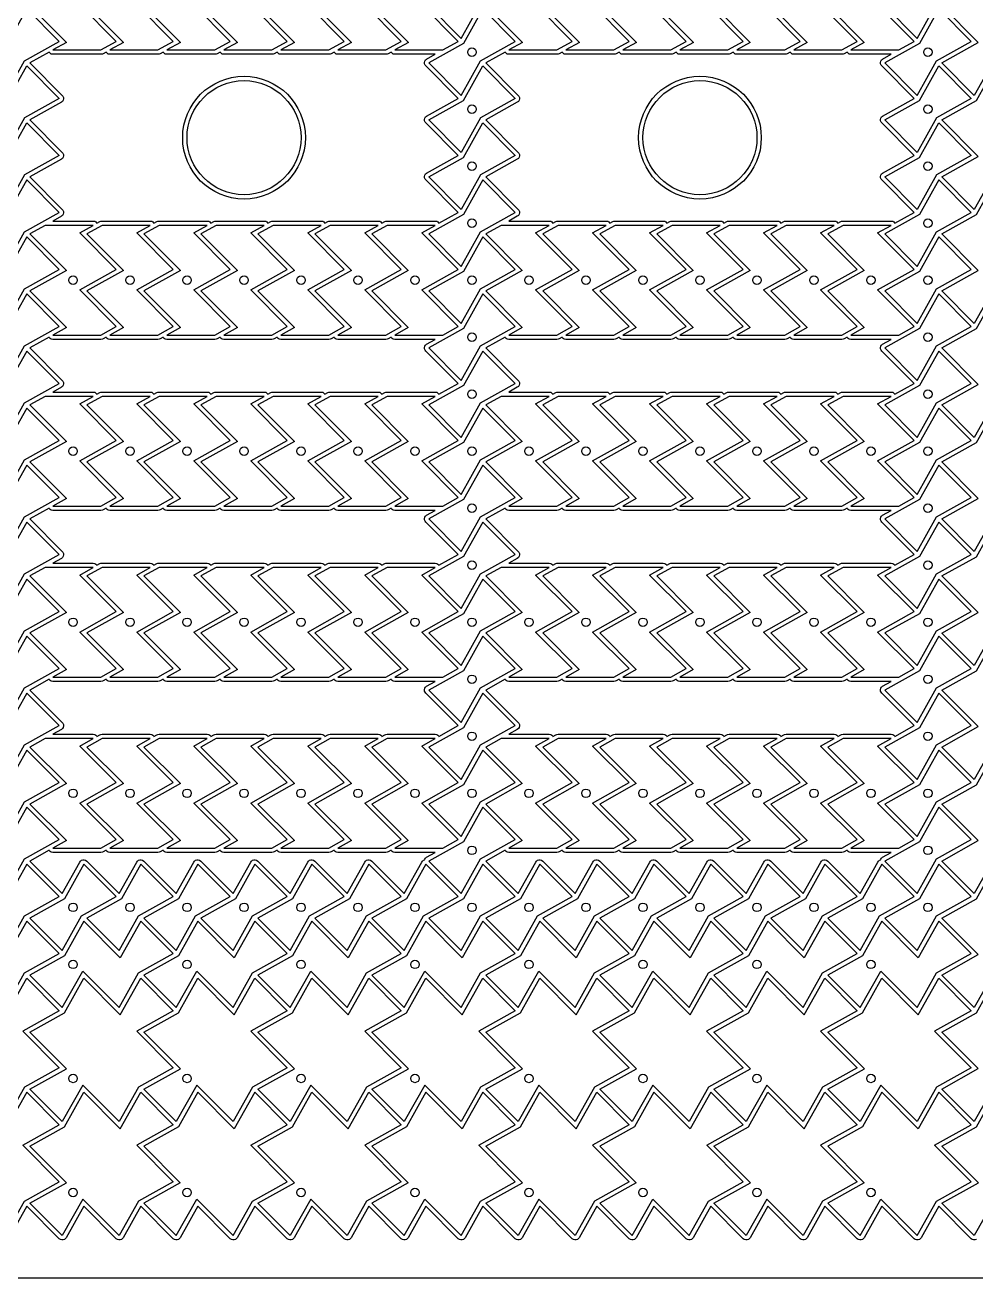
# Model space of a CAD drawing. Header units: millimetres. Extents: x -28 to 301, y -25 to 208.
# Drawn here: x 65.66 to 82.34, y 65 to 86.98 of the extents above; entities that cross this region are included whole.
import ezdxf

# ---------------------------------------------------------------- set-up
doc = ezdxf.new("R2010")
doc.units = ezdxf.units.MM
doc.header["$MEASUREMENT"] = 0
doc.layers.add('1_copper', color=7, linetype='Continuous')
doc.layers.add('drills_via_1_64', color=7, linetype='Continuous')

# ---------------------------------------------------------------- blocks, each defined once
blk = doc.blocks.new('*U27')
for points in [[(-5.383, 0.329), (-4.742, -0.312), (-5.349, -0.651), (-5.688, -1.258), (-6.329, -0.617), (-6.688, -1.258), (-7.258, -0.688), (-6.617, -0.329), (-7.258, 0.312), (-6.651, 0.651), (-6.312, 1.258), (-5.671, 0.617), (-5.312, 1.258), (-4.742, 0.688)], [(-3.383, 0.329), (-2.742, -0.312), (-3.349, -0.651), (-3.688, -1.258), (-4.329, -0.617), (-4.688, -1.258), (-5.258, -0.688), (-4.617, -0.329), (-5.258, 0.312), (-4.651, 0.651), (-4.312, 1.258), (-3.671, 0.617), (-3.312, 1.258), (-2.742, 0.688)], [(-1.383, 0.329), (-0.742, -0.312), (-1.349, -0.651), (-1.688, -1.258), (-2.329, -0.617), (-2.688, -1.258), (-3.258, -0.688), (-2.617, -0.329), (-3.258, 0.312), (-2.651, 0.651), (-2.312, 1.258), (-1.671, 0.617), (-1.312, 1.258), (-0.742, 0.688)], [(0.617, 0.329), (1.258, -0.312), (0.651, -0.651), (0.312, -1.258), (-0.329, -0.617), (-0.688, -1.258), (-1.258, -0.688), (-0.617, -0.329), (-1.258, 0.312), (-0.651, 0.651), (-0.312, 1.258), (0.329, 0.617), (0.688, 1.258), (1.258, 0.688)], [(2.617, 0.329), (3.258, -0.312), (2.651, -0.651), (2.312, -1.258), (1.671, -0.617), (1.312, -1.258), (0.742, -0.688), (1.383, -0.329), (0.742, 0.312), (1.349, 0.651), (1.688, 1.258), (2.329, 0.617), (2.688, 1.258), (3.258, 0.688)], [(4.617, 0.329), (5.258, -0.312), (4.651, -0.651), (4.312, -1.258), (3.671, -0.617), (3.312, -1.258), (2.742, -0.688), (3.383, -0.329), (2.742, 0.312), (3.349, 0.651), (3.688, 1.258), (4.329, 0.617), (4.688, 1.258), (5.258, 0.688)], [(6.617, 0.329), (7.258, -0.312), (6.651, -0.651), (6.312, -1.258), (5.671, -0.617), (5.312, -1.258), (4.742, -0.688), (5.383, -0.329), (4.742, 0.312), (5.349, 0.651), (5.688, 1.258), (6.329, 0.617), (6.688, 1.258), (7.258, 0.688)]]:
    blk.add_lwpolyline(points, close=True)
blk = doc.blocks.new('*U28')
at = {"color": 0, "linetype": 'ByBlock', "lineweight": -2, "transparency": 16777216}
for p in [(0, 18), (0, 16), (0, 14), (0, 12), (0, 10), (0, 8), (0, 6), (0, 4), (0, 2), (0, 0)]:
    blk.add_blockref('*U27', p, dxfattribs=at)
blk = doc.blocks.new('*U42')
blk.add_lwpolyline([(-0.354, -0.962), (0.49, -0.962), (0.758, -0.812), (0.117, -0.171), (0.758, 0.188), (0.117, 0.829), (0.354, 0.962), (-0.49, 0.962), (-0.758, 0.812), (-0.117, 0.171), (-0.758, -0.188), (-0.117, -0.829)], close=True)
blk = doc.blocks.new('*U44')
at = {"color": 0, "linetype": 'ByBlock', "lineweight": -2, "transparency": 16777216}
for p in [(-6, 0), (-5, 0), (-4, 0), (-3, 0), (-2, 0), (-1, 0), (0, 0)]:
    blk.add_blockref('*U42', p, dxfattribs=at)
blk = doc.blocks.new('*U40')
for points in [[(4.258, 1.188), (3.688, 1.758), (3.349, 1.151), (2.742, 0.812), (3.312, 0.242), (3.651, 0.849)], [(4.258, 0.188), (3.688, 0.758), (3.349, 0.151), (2.742, -0.188), (3.312, -0.758), (3.651, -0.151)], [(4.258, -0.812), (3.688, -0.242), (3.349, -0.849), (2.742, -1.188), (3.312, -1.758), (3.651, -1.151)]]:
    blk.add_lwpolyline(points, close=True)
blk.add_blockref('*U44', (2.5, 0))
blk = doc.blocks.new('*U41')
at = {"color": 0, "linetype": 'ByBlock', "lineweight": -2, "transparency": 16777216}
for p in [(48, -9), (56, -9), (64, -9)]:
    blk.add_blockref('*U40', p, dxfattribs=at)
blk = doc.blocks.new('*U54')
blk.add_lwpolyline([(-0.354, -0.962), (0.49, -0.962), (0.758, -0.812), (0.117, -0.171), (0.758, 0.188), (0.117, 0.829), (0.354, 0.962), (-0.49, 0.962), (-0.758, 0.812), (-0.117, 0.171), (-0.758, -0.188), (-0.117, -0.829)], close=True)
blk = doc.blocks.new('*U55')
at = {"color": 0, "linetype": 'ByBlock', "lineweight": -2, "transparency": 16777216}
for p in [(-6, 0), (-5, 0), (-4, 0), (-3, 0), (-2, 0), (-1, 0), (0, 0)]:
    blk.add_blockref('*U54', p, dxfattribs=at)
blk = doc.blocks.new('*U51')
for points in [[(4.258, 1.188), (3.688, 1.758), (3.349, 1.151), (2.742, 0.812), (3.312, 0.242), (3.651, 0.849)], [(4.258, 0.188), (3.688, 0.758), (3.349, 0.151), (2.742, -0.188), (3.312, -0.758), (3.651, -0.151)], [(4.258, -0.812), (3.688, -0.242), (3.349, -0.849), (2.742, -1.188), (3.312, -1.758), (3.651, -1.151)]]:
    blk.add_lwpolyline(points, close=True)
blk.add_blockref('*U55', (2.5, 0))
blk = doc.blocks.new('*U53')
at = {"color": 0, "linetype": 'ByBlock', "lineweight": -2, "transparency": 16777216}
for p in [(48, 0), (56, 0), (64, 0), (48, -3), (56, -3), (64, -3), (48, -6), (56, -6), (64, -6), (48, -9), (56, -9), (64, -9)]:
    blk.add_blockref('*U51', p, dxfattribs=at)
blk = doc.blocks.new('*U67')
blk.add_lwpolyline([(-0.329, -0.117), (0.312, -0.758), (0.651, -0.151), (1.258, 0.188), (0.688, 0.758), (0.329, 0.117), (-0.312, 0.758), (-0.651, 0.151), (-1.258, -0.188), (-0.688, -0.758)], close=True)
blk = doc.blocks.new('*U69')
at = {"color": 0, "linetype": 'ByBlock', "lineweight": -2, "transparency": 16777216}
for p in [(54, 0), (56, 0), (58, 0), (60, 0), (62, 0), (64, 0), (66, 0), (68, 0), (70, 0)]:
    blk.add_blockref('*U67', p, dxfattribs=at)
blk = doc.blocks.new('*U71')
blk.add_lwpolyline([(0.758, 0.188), (0.188, 0.758), (-0.151, 0.151), (-0.758, -0.188), (-0.188, -0.758), (0.151, -0.151)], close=True)
blk = doc.blocks.new('*U72')
at = {"color": 0, "linetype": 'ByBlock', "lineweight": -2, "transparency": 16777216}
for p in [(56, 0), (57, 0), (58, 0), (59, 0), (60, 0), (61, 0), (62, 0), (63, 0), (64, 0), (65, 0), (66, 0), (67, 0), (68, 0), (69, 0), (70, 0), (71, 0), (72, 0)]:
    blk.add_blockref('*U71', p, dxfattribs=at)
blk = doc.blocks.new('*U117')
blk.add_lwpolyline([(0.758, 0.188), (0.188, 0.758), (-0.151, 0.151), (-0.758, -0.188), (-0.188, -0.758), (0.151, -0.151)], close=True)
blk = doc.blocks.new('*U119')
at = {"color": 0, "linetype": 'ByBlock', "lineweight": -2, "transparency": 16777216}
for p in [(0, -48), (1, -48), (0, -56), (1, -56), (0, -64), (1, -64)]:
    blk.add_blockref('*U117', p, dxfattribs=at)
blk = doc.blocks.new('*U304')
at = {"linetype": 'Continuous'}
for radius in [1.076, 1]:
    blk.add_circle((0, 0), radius, dxfattribs=at)
blk = doc.blocks.new('*U305')
at = {"color": 0, "linetype": 'ByBlock', "lineweight": -2, "transparency": 16777216}
for p in [(48, 0), (56, 0)]:
    blk.add_blockref('*U304', p, dxfattribs=at)

msp = doc.modelspace()

# ---------------------------------------------------------------- linework, layer by layer
for points in [[(65.61706, 69.3292), (66.25848, 68.68778), (65.65162, 68.34852), (65.31236, 67.74166), (64.67094, 68.38308), (64.31236, 67.74166), (63.74218, 68.31185), (64.3836, 68.67043), (63.74218, 69.31185), (64.34904, 69.65111), (64.6883, 70.25797), (65.32972, 69.61655), (65.68829, 70.25797), (66.25848, 69.68778)], [(67.61706, 69.3292), (68.25848, 68.68778), (67.65162, 68.34852), (67.31236, 67.74166), (66.67094, 68.38308), (66.31236, 67.74166), (65.74218, 68.31185), (66.3836, 68.67043), (65.74218, 69.31185), (66.34904, 69.65111), (66.6883, 70.25797), (67.32972, 69.61655), (67.68829, 70.25797), (68.25848, 69.68778)], [(69.61706, 69.3292), (70.25848, 68.68778), (69.65162, 68.34852), (69.31236, 67.74166), (68.67094, 68.38308), (68.31236, 67.74166), (67.74218, 68.31185), (68.3836, 68.67043), (67.74218, 69.31185), (68.34904, 69.65111), (68.6883, 70.25797), (69.32972, 69.61655), (69.68829, 70.25797), (70.25848, 69.68778)], [(71.61706, 69.3292), (72.25848, 68.68778), (71.65162, 68.34852), (71.31236, 67.74166), (70.67094, 68.38308), (70.31236, 67.74166), (69.74218, 68.31185), (70.3836, 68.67043), (69.74218, 69.31185), (70.34904, 69.65111), (70.6883, 70.25797), (71.32972, 69.61655), (71.68829, 70.25797), (72.25848, 69.68778)], [(73.61706, 69.3292), (74.25848, 68.68778), (73.65162, 68.34852), (73.31236, 67.74166), (72.67094, 68.38308), (72.31236, 67.74166), (71.74218, 68.31185), (72.3836, 68.67043), (71.74218, 69.31185), (72.34904, 69.65111), (72.6883, 70.25797), (73.32972, 69.61655), (73.68829, 70.25797), (74.25848, 69.68778)], [(75.61706, 69.3292), (76.25848, 68.68778), (75.65162, 68.34852), (75.31236, 67.74166), (74.67094, 68.38308), (74.31236, 67.74166), (73.74218, 68.31185), (74.3836, 68.67043), (73.74218, 69.31185), (74.34904, 69.65111), (74.6883, 70.25797), (75.32972, 69.61655), (75.68829, 70.25797), (76.25848, 69.68778)], [(77.61706, 69.3292), (78.25848, 68.68778), (77.65162, 68.34852), (77.31236, 67.74166), (76.67094, 68.38308), (76.31236, 67.74166), (75.74218, 68.31185), (76.3836, 68.67043), (75.74218, 69.31185), (76.34904, 69.65111), (76.6883, 70.25797), (77.32972, 69.61655), (77.68829, 70.25797), (78.25848, 69.68778)], [(79.61706, 69.3292), (80.25848, 68.68778), (79.65162, 68.34852), (79.31236, 67.74166), (78.67094, 68.38308), (78.31236, 67.74166), (77.74218, 68.31185), (78.3836, 68.67043), (77.74218, 69.31185), (78.34904, 69.65111), (78.6883, 70.25797), (79.32972, 69.61655), (79.68829, 70.25797), (80.25848, 69.68778)], [(81.61706, 69.3292), (82.25848, 68.68778), (81.65162, 68.34852), (81.31236, 67.74166), (80.67094, 68.38308), (80.31236, 67.74166), (79.74218, 68.31185), (80.3836, 68.67043), (79.74218, 69.31185), (80.34904, 69.65111), (80.6883, 70.25797), (81.32972, 69.61655), (81.68829, 70.25797), (82.25848, 69.68778)], [(67.61706, 67.3292), (68.25848, 66.68778), (67.65162, 66.34852), (67.31236, 65.74166), (66.67094, 66.38308), (66.31236, 65.74166), (65.74218, 66.31185), (66.3836, 66.67043), (65.74218, 67.31185), (66.34904, 67.65111), (66.6883, 68.25797), (67.32972, 67.61655), (67.68829, 68.25797), (68.25848, 67.68778)], [(71.61706, 67.3292), (72.25848, 66.68778), (71.65162, 66.34852), (71.31236, 65.74166), (70.67094, 66.38308), (70.31236, 65.74166), (69.74218, 66.31185), (70.3836, 66.67043), (69.74218, 67.31185), (70.34904, 67.65111), (70.6883, 68.25797), (71.32972, 67.61655), (71.68829, 68.25797), (72.25848, 67.68778)], [(75.61706, 67.3292), (76.25848, 66.68778), (75.65162, 66.34852), (75.31236, 65.74166), (74.67094, 66.38308), (74.31236, 65.74166), (73.74218, 66.31185), (74.3836, 66.67043), (73.74218, 67.31185), (74.34904, 67.65111), (74.6883, 68.25797), (75.32972, 67.61655), (75.68829, 68.25797), (76.25848, 67.68778)], [(79.61706, 67.3292), (80.25848, 66.68778), (79.65162, 66.34852), (79.31236, 65.74166), (78.67094, 66.38308), (78.31236, 65.74166), (77.74218, 66.31185), (78.3836, 66.67043), (77.74218, 67.31185), (78.34904, 67.65111), (78.6883, 68.25797), (79.32972, 67.61655), (79.68829, 68.25797), (80.25848, 67.68778)], [(83.61706, 67.3292), (84.25848, 66.68778), (83.65162, 66.34852), (83.31236, 65.74166), (82.67094, 66.38308), (82.31236, 65.74166), (81.74218, 66.31185), (82.3836, 66.67043), (81.74218, 67.31185), (82.34904, 67.65111), (82.6883, 68.25797), (83.32972, 67.61655), (83.68829, 68.25797), (84.25848, 67.68778)]]:
    msp.add_lwpolyline(points, close=True)
at = {"layer": '1_copper'}
for points in [[(97, 105), (3, 105), (3, 65), (97, 65)], [(73.25799, 83.68799), (72.68789, 84.25808), (72.67719, 84.27152), (72.66765, 84.29422), (72.66585, 84.31878), (72.67195, 84.34264), (72.68534, 84.36331), (72.70462, 84.37863), (73.25799, 84.68799), (72.68789, 85.25808), (72.67719, 85.27152), (72.66765, 85.29422), (72.66585, 85.31878), (72.67195, 85.34264), (72.68534, 85.36331), (72.70462, 85.37863), (73.25799, 85.68799), (72.68789, 86.25808), (72.67719, 86.27152), (72.66765, 86.29422), (72.66585, 86.31878), (72.67195, 86.34264), (72.68534, 86.36331), (72.70462, 86.37863), (72.85338, 86.4618), (72.14623, 86.4618), (72.11916, 86.46677), (72.09785, 86.4791), (72.08158, 86.49759), (72.08013, 86.50103), (72.0273, 86.4715), (72.01438, 86.46578), (71.99007, 86.4618), (71.14623, 86.4618), (71.11916, 86.46677), (71.09785, 86.4791), (71.08158, 86.49759), (71.08013, 86.50103), (71.0273, 86.4715), (71.01438, 86.46578), (70.99007, 86.4618), (70.14623, 86.4618), (70.11916, 86.46677), (70.09785, 86.4791), (70.08158, 86.49759), (70.08013, 86.50103), (70.0273, 86.4715), (70.01438, 86.46578), (69.99007, 86.4618), (69.14623, 86.4618), (69.11916, 86.46677), (69.09785, 86.4791), (69.08158, 86.49759), (69.08013, 86.50103), (69.0273, 86.4715), (69.01438, 86.46578), (68.99007, 86.4618), (68.14623, 86.4618), (68.11916, 86.46677), (68.09785, 86.4791), (68.08158, 86.49759), (68.08013, 86.50103), (68.0273, 86.4715), (68.01438, 86.46578), (67.99007, 86.4618), (67.14623, 86.4618), (67.11916, 86.46677), (67.09785, 86.4791), (67.08158, 86.49759), (67.08013, 86.50103), (67.0273, 86.4715), (67.01438, 86.46578), (66.99007, 86.4618), (66.14623, 86.4618), (66.11916, 86.46677), (66.09785, 86.4791), (66.08158, 86.49759), (66.08013, 86.50103), (65.74201, 86.31201), (66.31211, 85.74192), (66.32281, 85.72848), (66.33235, 85.70578), (66.33415, 85.68122), (66.32805, 85.65736), (66.31466, 85.63669), (66.29538, 85.62137), (65.74201, 85.31201), (66.31211, 84.74192), (66.32281, 84.72848), (66.33235, 84.70578), (66.33415, 84.68122), (66.32805, 84.65736), (66.31466, 84.63669), (66.29538, 84.62137), (65.74201, 84.31201), (66.31211, 83.74192), (66.32281, 83.72848), (66.33235, 83.70578), (66.33415, 83.68122), (66.32805, 83.65736), (66.31466, 83.63669), (66.29538, 83.62137), (66.14662, 83.5382), (66.85377, 83.5382), (66.88084, 83.53323), (66.90215, 83.5209), (66.91842, 83.50241), (66.91987, 83.49897), (66.9727, 83.5285), (66.98562, 83.53423), (67.00993, 83.5382), (67.85377, 83.5382), (67.88084, 83.53323), (67.90215, 83.5209), (67.91842, 83.50241), (67.91987, 83.49897), (67.9727, 83.5285), (67.98562, 83.53423), (68.00993, 83.5382), (68.85377, 83.5382), (68.88084, 83.53323), (68.90215, 83.5209), (68.91842, 83.50241), (68.91987, 83.49897), (68.9727, 83.5285), (68.98562, 83.53423), (69.00993, 83.5382), (69.85377, 83.5382), (69.88084, 83.53323), (69.90215, 83.5209), (69.91842, 83.50241), (69.91987, 83.49897), (69.9727, 83.5285), (69.98562, 83.53423), (70.00993, 83.5382), (70.85377, 83.5382), (70.88084, 83.53323), (70.90215, 83.5209), (70.91842, 83.50241), (70.91987, 83.49897), (70.9727, 83.5285), (70.98562, 83.53423), (71.00993, 83.5382), (71.85377, 83.5382), (71.88084, 83.53323), (71.90215, 83.5209), (71.91842, 83.50241), (71.91987, 83.49897), (71.9727, 83.5285), (71.98562, 83.53423), (72.00993, 83.5382), (72.85377, 83.5382), (72.88084, 83.53323), (72.90215, 83.5209), (72.91842, 83.50241), (72.91987, 83.49897)], [(81.25799, 83.68799), (80.68789, 84.25808), (80.67719, 84.27152), (80.66765, 84.29422), (80.66585, 84.31878), (80.67195, 84.34264), (80.68534, 84.36331), (80.70462, 84.37863), (81.25799, 84.68799), (80.68789, 85.25808), (80.67719, 85.27152), (80.66765, 85.29422), (80.66585, 85.31878), (80.67195, 85.34264), (80.68534, 85.36331), (80.70462, 85.37863), (81.25799, 85.68799), (80.68789, 86.25808), (80.67719, 86.27152), (80.66765, 86.29422), (80.66585, 86.31878), (80.67195, 86.34264), (80.68534, 86.36331), (80.70462, 86.37863), (80.85338, 86.4618), (80.14623, 86.4618), (80.11916, 86.46677), (80.09785, 86.4791), (80.08158, 86.49759), (80.08013, 86.50103), (80.0273, 86.4715), (80.01437, 86.46578), (79.99007, 86.4618), (79.14623, 86.4618), (79.11916, 86.46677), (79.09785, 86.4791), (79.08158, 86.49759), (79.08013, 86.50103), (79.0273, 86.4715), (79.01438, 86.46578), (78.99007, 86.4618), (78.14623, 86.4618), (78.11916, 86.46677), (78.09785, 86.4791), (78.08158, 86.49759), (78.08013, 86.50103), (78.0273, 86.4715), (78.01438, 86.46578), (77.99007, 86.4618), (77.14623, 86.4618), (77.11916, 86.46677), (77.09785, 86.4791), (77.08158, 86.49759), (77.08013, 86.50103), (77.0273, 86.4715), (77.01438, 86.46578), (76.99007, 86.4618), (76.14623, 86.4618), (76.11916, 86.46677), (76.09785, 86.4791), (76.08158, 86.49759), (76.08013, 86.50103), (76.0273, 86.4715), (76.01438, 86.46578), (75.99007, 86.4618), (75.14623, 86.4618), (75.11916, 86.46677), (75.09785, 86.4791), (75.08158, 86.49759), (75.08013, 86.50103), (75.0273, 86.4715), (75.01438, 86.46578), (74.99007, 86.4618), (74.14623, 86.4618), (74.11916, 86.46677), (74.09785, 86.4791), (74.08158, 86.49759), (74.08013, 86.50103), (73.74201, 86.31201), (74.31211, 85.74192), (74.32281, 85.72848), (74.33235, 85.70578), (74.33415, 85.68122), (74.32805, 85.65736), (74.31466, 85.63669), (74.29538, 85.62137), (73.74201, 85.31201), (74.31211, 84.74192), (74.32281, 84.72848), (74.33235, 84.70578), (74.33415, 84.68122), (74.32805, 84.65736), (74.31466, 84.63669), (74.29538, 84.62137), (73.74201, 84.31201), (74.31211, 83.74192), (74.32281, 83.72848), (74.33235, 83.70578), (74.33415, 83.68122), (74.32805, 83.65736), (74.31466, 83.63669), (74.29538, 83.62137), (74.14662, 83.5382), (74.85377, 83.5382), (74.88084, 83.53323), (74.90215, 83.5209), (74.91842, 83.50241), (74.91987, 83.49897), (74.9727, 83.5285), (74.98562, 83.53423), (75.00993, 83.5382), (75.85377, 83.5382), (75.88084, 83.53323), (75.90215, 83.5209), (75.91842, 83.50241), (75.91987, 83.49897), (75.9727, 83.5285), (75.98562, 83.53423), (76.00993, 83.5382), (76.85377, 83.5382), (76.88084, 83.53323), (76.90215, 83.5209), (76.91842, 83.50241), (76.91987, 83.49897), (76.9727, 83.5285), (76.98562, 83.53423), (77.00993, 83.5382), (77.85377, 83.5382), (77.88084, 83.53323), (77.90215, 83.5209), (77.91842, 83.50241), (77.91987, 83.49897), (77.9727, 83.5285), (77.98562, 83.53423), (78.00993, 83.5382), (78.85377, 83.5382), (78.88084, 83.53323), (78.90215, 83.5209), (78.91842, 83.50241), (78.91987, 83.49897), (78.9727, 83.5285), (78.98562, 83.53423), (79.00993, 83.5382), (79.85377, 83.5382), (79.88084, 83.53323), (79.90215, 83.5209), (79.91842, 83.50241), (79.91987, 83.49897), (79.9727, 83.5285), (79.98562, 83.53423), (80.00993, 83.5382), (80.85377, 83.5382), (80.88084, 83.53323), (80.90215, 83.5209), (80.91842, 83.50241), (80.91987, 83.49897)], [(73.25799, 80.68799), (72.68789, 81.25808), (72.67719, 81.27152), (72.66765, 81.29422), (72.66585, 81.31878), (72.67195, 81.34264), (72.68534, 81.36331), (72.70462, 81.37863), (72.85338, 81.4618), (72.14623, 81.4618), (72.11916, 81.46677), (72.09785, 81.4791), (72.08158, 81.49759), (72.08013, 81.50103), (72.0273, 81.4715), (72.01438, 81.46578), (71.99007, 81.4618), (71.14623, 81.4618), (71.11916, 81.46677), (71.09785, 81.4791), (71.08158, 81.49759), (71.08013, 81.50103), (71.0273, 81.4715), (71.01438, 81.46578), (70.99007, 81.4618), (70.14623, 81.4618), (70.11916, 81.46677), (70.09785, 81.4791), (70.08158, 81.49759), (70.08013, 81.50103), (70.0273, 81.4715), (70.01438, 81.46578), (69.99007, 81.4618), (69.14623, 81.4618), (69.11916, 81.46677), (69.09785, 81.4791), (69.08158, 81.49759), (69.08013, 81.50103), (69.0273, 81.4715), (69.01438, 81.46578), (68.99007, 81.4618), (68.14623, 81.4618), (68.11916, 81.46677), (68.09785, 81.4791), (68.08158, 81.49759), (68.08013, 81.50103), (68.0273, 81.4715), (68.01438, 81.46578), (67.99007, 81.4618), (67.14623, 81.4618), (67.11916, 81.46677), (67.09785, 81.4791), (67.08158, 81.49759), (67.08013, 81.50103), (67.0273, 81.4715), (67.01438, 81.46578), (66.99007, 81.4618), (66.14623, 81.4618), (66.11916, 81.46677), (66.09785, 81.4791), (66.08158, 81.49759), (66.08013, 81.50103), (65.74201, 81.31201), (66.31211, 80.74192), (66.32281, 80.72848), (66.33235, 80.70578), (66.33415, 80.68122), (66.32805, 80.65736), (66.31466, 80.63669), (66.29538, 80.62137), (66.14662, 80.5382), (66.85377, 80.5382), (66.88084, 80.53323), (66.90215, 80.5209), (66.91842, 80.50241), (66.91987, 80.49897), (66.9727, 80.5285), (66.98562, 80.53423), (67.00993, 80.5382), (67.85377, 80.5382), (67.88084, 80.53323), (67.90215, 80.5209), (67.91842, 80.50241), (67.91987, 80.49897), (67.9727, 80.5285), (67.98562, 80.53423), (68.00993, 80.5382), (68.85377, 80.5382), (68.88084, 80.53323), (68.90215, 80.5209), (68.91842, 80.50241), (68.91987, 80.49897), (68.9727, 80.5285), (68.98562, 80.53423), (69.00993, 80.5382), (69.85377, 80.5382), (69.88084, 80.53323), (69.90215, 80.5209), (69.91842, 80.50241), (69.91987, 80.49897), (69.9727, 80.5285), (69.98562, 80.53423), (70.00993, 80.5382), (70.85377, 80.5382), (70.88084, 80.53323), (70.90215, 80.5209), (70.91842, 80.50241), (70.91987, 80.49897), (70.9727, 80.5285), (70.98562, 80.53423), (71.00993, 80.5382), (71.85377, 80.5382), (71.88084, 80.53323), (71.90215, 80.5209), (71.91842, 80.50241), (71.91987, 80.49897), (71.9727, 80.5285), (71.98562, 80.53423), (72.00993, 80.5382), (72.85377, 80.5382), (72.88084, 80.53323), (72.90215, 80.5209), (72.91842, 80.50241), (72.91987, 80.49897)], [(81.25799, 80.68799), (80.68789, 81.25808), (80.67719, 81.27152), (80.66765, 81.29422), (80.66585, 81.31878), (80.67195, 81.34264), (80.68534, 81.36331), (80.70462, 81.37863), (80.85338, 81.4618), (80.14623, 81.4618), (80.11916, 81.46677), (80.09785, 81.4791), (80.08158, 81.49759), (80.08013, 81.50103), (80.0273, 81.4715), (80.01437, 81.46578), (79.99007, 81.4618), (79.14623, 81.4618), (79.11916, 81.46677), (79.09785, 81.4791), (79.08158, 81.49759), (79.08013, 81.50103), (79.0273, 81.4715), (79.01438, 81.46578), (78.99007, 81.4618), (78.14623, 81.4618), (78.11916, 81.46677), (78.09785, 81.4791), (78.08158, 81.49759), (78.08013, 81.50103), (78.0273, 81.4715), (78.01438, 81.46578), (77.99007, 81.4618), (77.14623, 81.4618), (77.11916, 81.46677), (77.09785, 81.4791), (77.08158, 81.49759), (77.08013, 81.50103), (77.0273, 81.4715), (77.01438, 81.46578), (76.99007, 81.4618), (76.14623, 81.4618), (76.11916, 81.46677), (76.09785, 81.4791), (76.08158, 81.49759), (76.08013, 81.50103), (76.0273, 81.4715), (76.01438, 81.46578), (75.99007, 81.4618), (75.14623, 81.4618), (75.11916, 81.46677), (75.09785, 81.4791), (75.08158, 81.49759), (75.08013, 81.50103), (75.0273, 81.4715), (75.01438, 81.46578), (74.99007, 81.4618), (74.14623, 81.4618), (74.11916, 81.46677), (74.09785, 81.4791), (74.08158, 81.49759), (74.08013, 81.50103), (73.74201, 81.31201), (74.31211, 80.74192), (74.32281, 80.72848), (74.33235, 80.70578), (74.33415, 80.68122), (74.32805, 80.65736), (74.31466, 80.63669), (74.29538, 80.62137), (74.14662, 80.5382), (74.85377, 80.5382), (74.88084, 80.53323), (74.90215, 80.5209), (74.91842, 80.50241), (74.91987, 80.49897), (74.9727, 80.5285), (74.98562, 80.53423), (75.00993, 80.5382), (75.85377, 80.5382), (75.88084, 80.53323), (75.90215, 80.5209), (75.91842, 80.50241), (75.91987, 80.49897), (75.9727, 80.5285), (75.98562, 80.53423), (76.00993, 80.5382), (76.85377, 80.5382), (76.88084, 80.53323), (76.90215, 80.5209), (76.91842, 80.50241), (76.91987, 80.49897), (76.9727, 80.5285), (76.98562, 80.53423), (77.00993, 80.5382), (77.85377, 80.5382), (77.88084, 80.53323), (77.90215, 80.5209), (77.91842, 80.50241), (77.91987, 80.49897), (77.9727, 80.5285), (77.98562, 80.53423), (78.00993, 80.5382), (78.85377, 80.5382), (78.88084, 80.53323), (78.90215, 80.5209), (78.91842, 80.50241), (78.91987, 80.49897), (78.9727, 80.5285), (78.98562, 80.53423), (79.00993, 80.5382), (79.85377, 80.5382), (79.88084, 80.53323), (79.90215, 80.5209), (79.91842, 80.50241), (79.91987, 80.49897), (79.9727, 80.5285), (79.98562, 80.53423), (80.00993, 80.5382), (80.85377, 80.5382), (80.88084, 80.53323), (80.90215, 80.5209), (80.91842, 80.50241), (80.91987, 80.49897)], [(73.25799, 77.68799), (72.68789, 78.25808), (72.67719, 78.27152), (72.66765, 78.29422), (72.66585, 78.31878), (72.67195, 78.34264), (72.68534, 78.36331), (72.70462, 78.37863), (72.85338, 78.4618), (72.14623, 78.4618), (72.11916, 78.46677), (72.09785, 78.4791), (72.08158, 78.49759), (72.08013, 78.50103), (72.0273, 78.4715), (72.01438, 78.46578), (71.99007, 78.4618), (71.14623, 78.4618), (71.11916, 78.46677), (71.09785, 78.4791), (71.08158, 78.49759), (71.08013, 78.50103), (71.0273, 78.4715), (71.01438, 78.46578), (70.99007, 78.4618), (70.14623, 78.4618), (70.11916, 78.46677), (70.09785, 78.4791), (70.08158, 78.49759), (70.08013, 78.50103), (70.0273, 78.4715), (70.01438, 78.46578), (69.99007, 78.4618), (69.14623, 78.4618), (69.11916, 78.46677), (69.09785, 78.4791), (69.08158, 78.49759), (69.08013, 78.50103), (69.0273, 78.4715), (69.01438, 78.46578), (68.99007, 78.4618), (68.14623, 78.4618), (68.11916, 78.46677), (68.09785, 78.4791), (68.08158, 78.49759), (68.08013, 78.50103), (68.0273, 78.4715), (68.01438, 78.46578), (67.99007, 78.4618), (67.14623, 78.4618), (67.11916, 78.46677), (67.09785, 78.4791), (67.08158, 78.49759), (67.08013, 78.50103), (67.0273, 78.4715), (67.01438, 78.46578), (66.99007, 78.4618), (66.14623, 78.4618), (66.11916, 78.46677), (66.09785, 78.4791), (66.08158, 78.49759), (66.08013, 78.50103), (65.74201, 78.31201), (66.31211, 77.74192), (66.32281, 77.72848), (66.33235, 77.70578), (66.33415, 77.68122), (66.32805, 77.65736), (66.31466, 77.63669), (66.29538, 77.62137), (66.14662, 77.5382), (66.85377, 77.5382), (66.88084, 77.53323), (66.90215, 77.5209), (66.91842, 77.50241), (66.91987, 77.49897), (66.9727, 77.5285), (66.98562, 77.53423), (67.00993, 77.5382), (67.85377, 77.5382), (67.88084, 77.53323), (67.90215, 77.5209), (67.91842, 77.50241), (67.91987, 77.49897), (67.9727, 77.5285), (67.98562, 77.53423), (68.00993, 77.5382), (68.85377, 77.5382), (68.88084, 77.53323), (68.90215, 77.5209), (68.91842, 77.50241), (68.91987, 77.49897), (68.9727, 77.5285), (68.98562, 77.53423), (69.00993, 77.5382), (69.85377, 77.5382), (69.88084, 77.53323), (69.90215, 77.5209), (69.91842, 77.50241), (69.91987, 77.49897), (69.9727, 77.5285), (69.98562, 77.53423), (70.00993, 77.5382), (70.85377, 77.5382), (70.88084, 77.53323), (70.90215, 77.5209), (70.91842, 77.50241), (70.91987, 77.49897), (70.9727, 77.5285), (70.98562, 77.53423), (71.00993, 77.5382), (71.85377, 77.5382), (71.88084, 77.53323), (71.90215, 77.5209), (71.91842, 77.50241), (71.91987, 77.49897), (71.9727, 77.5285), (71.98562, 77.53423), (72.00993, 77.5382), (72.85377, 77.5382), (72.88084, 77.53323), (72.90215, 77.5209), (72.91842, 77.50241), (72.91987, 77.49897)], [(81.25799, 77.68799), (80.68789, 78.25808), (80.67719, 78.27152), (80.66765, 78.29422), (80.66585, 78.31878), (80.67195, 78.34264), (80.68534, 78.36331), (80.70462, 78.37863), (80.85338, 78.4618), (80.14623, 78.4618), (80.11916, 78.46677), (80.09785, 78.4791), (80.08158, 78.49759), (80.08013, 78.50103), (80.0273, 78.4715), (80.01437, 78.46578), (79.99007, 78.4618), (79.14623, 78.4618), (79.11916, 78.46677), (79.09785, 78.4791), (79.08158, 78.49759), (79.08013, 78.50103), (79.0273, 78.4715), (79.01438, 78.46578), (78.99007, 78.4618), (78.14623, 78.4618), (78.11916, 78.46677), (78.09785, 78.4791), (78.08158, 78.49759), (78.08013, 78.50103), (78.0273, 78.4715), (78.01438, 78.46578), (77.99007, 78.4618), (77.14623, 78.4618), (77.11916, 78.46677), (77.09785, 78.4791), (77.08158, 78.49759), (77.08013, 78.50103), (77.0273, 78.4715), (77.01438, 78.46578), (76.99007, 78.4618), (76.14623, 78.4618), (76.11916, 78.46677), (76.09785, 78.4791), (76.08158, 78.49759), (76.08013, 78.50103), (76.0273, 78.4715), (76.01438, 78.46578), (75.99007, 78.4618), (75.14623, 78.4618), (75.11916, 78.46677), (75.09785, 78.4791), (75.08158, 78.49759), (75.08013, 78.50103), (75.0273, 78.4715), (75.01438, 78.46578), (74.99007, 78.4618), (74.14623, 78.4618), (74.11916, 78.46677), (74.09785, 78.4791), (74.08158, 78.49759), (74.08013, 78.50103), (73.74201, 78.31201), (74.31211, 77.74192), (74.32281, 77.72848), (74.33235, 77.70578), (74.33415, 77.68122), (74.32805, 77.65736), (74.31466, 77.63669), (74.29538, 77.62137), (74.14662, 77.5382), (74.85377, 77.5382), (74.88084, 77.53323), (74.90215, 77.5209), (74.91842, 77.50241), (74.91987, 77.49897), (74.9727, 77.5285), (74.98562, 77.53423), (75.00993, 77.5382), (75.85377, 77.5382), (75.88084, 77.53323), (75.90215, 77.5209), (75.91842, 77.50241), (75.91987, 77.49897), (75.9727, 77.5285), (75.98562, 77.53423), (76.00993, 77.5382), (76.85377, 77.5382), (76.88084, 77.53323), (76.90215, 77.5209), (76.91842, 77.50241), (76.91987, 77.49897), (76.9727, 77.5285), (76.98562, 77.53423), (77.00993, 77.5382), (77.85377, 77.5382), (77.88084, 77.53323), (77.90215, 77.5209), (77.91842, 77.50241), (77.91987, 77.49897), (77.9727, 77.5285), (77.98562, 77.53423), (78.00993, 77.5382), (78.85377, 77.5382), (78.88084, 77.53323), (78.90215, 77.5209), (78.91842, 77.50241), (78.91987, 77.49897), (78.9727, 77.5285), (78.98562, 77.53423), (79.00993, 77.5382), (79.85377, 77.5382), (79.88084, 77.53323), (79.90215, 77.5209), (79.91842, 77.50241), (79.91987, 77.49897), (79.9727, 77.5285), (79.98562, 77.53423), (80.00993, 77.5382), (80.85377, 77.5382), (80.88084, 77.53323), (80.90215, 77.5209), (80.91842, 77.50241), (80.91987, 77.49897)], [(73.25799, 74.68799), (72.68789, 75.25808), (72.67719, 75.27152), (72.66765, 75.29422), (72.66585, 75.31878), (72.67195, 75.34264), (72.68534, 75.36331), (72.70462, 75.37863), (72.85338, 75.4618), (72.14623, 75.4618), (72.11916, 75.46677), (72.09785, 75.4791), (72.08158, 75.49759), (72.08013, 75.50103), (72.0273, 75.4715), (72.01438, 75.46578), (71.99007, 75.4618), (71.14623, 75.4618), (71.11916, 75.46677), (71.09785, 75.4791), (71.08158, 75.49759), (71.08013, 75.50103), (71.0273, 75.4715), (71.01438, 75.46578), (70.99007, 75.4618), (70.14623, 75.4618), (70.11916, 75.46677), (70.09785, 75.4791), (70.08158, 75.49759), (70.08013, 75.50103), (70.0273, 75.4715), (70.01438, 75.46578), (69.99007, 75.4618), (69.14623, 75.4618), (69.11916, 75.46677), (69.09785, 75.4791), (69.08158, 75.49759), (69.08013, 75.50103), (69.0273, 75.4715), (69.01438, 75.46578), (68.99007, 75.4618), (68.14623, 75.4618), (68.11916, 75.46677), (68.09785, 75.4791), (68.08158, 75.49759), (68.08013, 75.50103), (68.0273, 75.4715), (68.01438, 75.46578), (67.99007, 75.4618), (67.14623, 75.4618), (67.11916, 75.46677), (67.09785, 75.4791), (67.08158, 75.49759), (67.08013, 75.50103), (67.0273, 75.4715), (67.01438, 75.46578), (66.99007, 75.4618), (66.14623, 75.4618), (66.11916, 75.46677), (66.09785, 75.4791), (66.08158, 75.49759), (66.08013, 75.50103), (65.74201, 75.31201), (66.31211, 74.74192), (66.32281, 74.72848), (66.33235, 74.70578), (66.33415, 74.68122), (66.32805, 74.65736), (66.31466, 74.63669), (66.29538, 74.62137), (66.14662, 74.5382), (66.85377, 74.5382), (66.88084, 74.53323), (66.90215, 74.5209), (66.91842, 74.50241), (66.91987, 74.49897), (66.9727, 74.5285), (66.98562, 74.53423), (67.00993, 74.5382), (67.85377, 74.5382), (67.88084, 74.53323), (67.90215, 74.5209), (67.91842, 74.50241), (67.91987, 74.49897), (67.9727, 74.5285), (67.98562, 74.53423), (68.00993, 74.5382), (68.85377, 74.5382), (68.88084, 74.53323), (68.90215, 74.5209), (68.91842, 74.50241), (68.91987, 74.49897), (68.9727, 74.5285), (68.98562, 74.53423), (69.00993, 74.5382), (69.85377, 74.5382), (69.88084, 74.53323), (69.90215, 74.5209), (69.91842, 74.50241), (69.91987, 74.49897), (69.9727, 74.5285), (69.98562, 74.53423), (70.00993, 74.5382), (70.85377, 74.5382), (70.88084, 74.53323), (70.90215, 74.5209), (70.91842, 74.50241), (70.91987, 74.49897), (70.9727, 74.5285), (70.98562, 74.53423), (71.00993, 74.5382), (71.85377, 74.5382), (71.88084, 74.53323), (71.90215, 74.5209), (71.91842, 74.50241), (71.91987, 74.49897), (71.9727, 74.5285), (71.98562, 74.53423), (72.00993, 74.5382), (72.85377, 74.5382), (72.88084, 74.53323), (72.90215, 74.5209), (72.91842, 74.50241), (72.91987, 74.49897)], [(81.25799, 74.68799), (80.68789, 75.25808), (80.67719, 75.27152), (80.66765, 75.29422), (80.66585, 75.31878), (80.67195, 75.34264), (80.68534, 75.36331), (80.70462, 75.37863), (80.85338, 75.4618), (80.14623, 75.4618), (80.11916, 75.46677), (80.09785, 75.4791), (80.08158, 75.49759), (80.08013, 75.50103), (80.0273, 75.4715), (80.01437, 75.46578), (79.99007, 75.4618), (79.14623, 75.4618), (79.11916, 75.46677), (79.09785, 75.4791), (79.08158, 75.49759), (79.08013, 75.50103), (79.0273, 75.4715), (79.01438, 75.46578), (78.99007, 75.4618), (78.14623, 75.4618), (78.11916, 75.46677), (78.09785, 75.4791), (78.08158, 75.49759), (78.08013, 75.50103), (78.0273, 75.4715), (78.01438, 75.46578), (77.99007, 75.4618), (77.14623, 75.4618), (77.11916, 75.46677), (77.09785, 75.4791), (77.08158, 75.49759), (77.08013, 75.50103), (77.0273, 75.4715), (77.01438, 75.46578), (76.99007, 75.4618), (76.14623, 75.4618), (76.11916, 75.46677), (76.09785, 75.4791), (76.08158, 75.49759), (76.08013, 75.50103), (76.0273, 75.4715), (76.01438, 75.46578), (75.99007, 75.4618), (75.14623, 75.4618), (75.11916, 75.46677), (75.09785, 75.4791), (75.08158, 75.49759), (75.08013, 75.50103), (75.0273, 75.4715), (75.01438, 75.46578), (74.99007, 75.4618), (74.14623, 75.4618), (74.11916, 75.46677), (74.09785, 75.4791), (74.08158, 75.49759), (74.08013, 75.50103), (73.74201, 75.31201), (74.31211, 74.74192), (74.32281, 74.72848), (74.33235, 74.70578), (74.33415, 74.68122), (74.32805, 74.65736), (74.31466, 74.63669), (74.29538, 74.62137), (74.14662, 74.5382), (74.85377, 74.5382), (74.88084, 74.53323), (74.90215, 74.5209), (74.91842, 74.50241), (74.91987, 74.49897), (74.9727, 74.5285), (74.98562, 74.53423), (75.00993, 74.5382), (75.85377, 74.5382), (75.88084, 74.53323), (75.90215, 74.5209), (75.91842, 74.50241), (75.91987, 74.49897), (75.9727, 74.5285), (75.98562, 74.53423), (76.00993, 74.5382), (76.85377, 74.5382), (76.88084, 74.53323), (76.90215, 74.5209), (76.91842, 74.50241), (76.91987, 74.49897), (76.9727, 74.5285), (76.98562, 74.53423), (77.00993, 74.5382), (77.85377, 74.5382), (77.88084, 74.53323), (77.90215, 74.5209), (77.91842, 74.50241), (77.91987, 74.49897), (77.9727, 74.5285), (77.98562, 74.53423), (78.00993, 74.5382), (78.85377, 74.5382), (78.88084, 74.53323), (78.90215, 74.5209), (78.91842, 74.50241), (78.91987, 74.49897), (78.9727, 74.5285), (78.98562, 74.53423), (79.00993, 74.5382), (79.85377, 74.5382), (79.88084, 74.53323), (79.90215, 74.5209), (79.91842, 74.50241), (79.91987, 74.49897), (79.9727, 74.5285), (79.98562, 74.53423), (80.00993, 74.5382), (80.85377, 74.5382), (80.88084, 74.53323), (80.90215, 74.5209), (80.91842, 74.50241), (80.91987, 74.49897)], [(72.62137, 72.29538), (72.63138, 72.30934), (72.65063, 72.3247), (72.66908, 72.33141), (72.67195, 72.34264), (72.68534, 72.36331), (72.70462, 72.37863), (72.85338, 72.4618), (72.14623, 72.4618), (72.11916, 72.46677), (72.09785, 72.4791), (72.08158, 72.49759), (72.08013, 72.50103), (72.0273, 72.4715), (72.01438, 72.46578), (71.99007, 72.4618), (71.14623, 72.4618), (71.11916, 72.46677), (71.09785, 72.4791), (71.08158, 72.49759), (71.08013, 72.50103), (71.0273, 72.4715), (71.01438, 72.46578), (70.99007, 72.4618), (70.14623, 72.4618), (70.11916, 72.46677), (70.09785, 72.4791), (70.08158, 72.49759), (70.08013, 72.50103), (70.0273, 72.4715), (70.01438, 72.46578), (69.99007, 72.4618), (69.14623, 72.4618), (69.11916, 72.46677), (69.09785, 72.4791), (69.08158, 72.49759), (69.08013, 72.50103), (69.0273, 72.4715), (69.01438, 72.46578), (68.99007, 72.4618), (68.14623, 72.4618), (68.11916, 72.46677), (68.09785, 72.4791), (68.08158, 72.49759), (68.08013, 72.50103), (68.0273, 72.4715), (68.01438, 72.46578), (67.99007, 72.4618), (67.14623, 72.4618), (67.11916, 72.46677), (67.09785, 72.4791), (67.08158, 72.49759), (67.08013, 72.50103), (67.0273, 72.4715), (67.01438, 72.46578), (66.99007, 72.4618), (66.14623, 72.4618), (66.11916, 72.46677), (66.09785, 72.4791), (66.08158, 72.49759), (66.08013, 72.50103), (65.74201, 72.31201), (66.31201, 71.74201), (66.62137, 72.29538), (66.63138, 72.30934), (66.65063, 72.3247), (66.67378, 72.33312), (66.69839, 72.33374), (66.72192, 72.32648), (66.74192, 72.31211), (67.31201, 71.74201), (67.62137, 72.29538), (67.63138, 72.30934), (67.65063, 72.3247), (67.67378, 72.33312), (67.69839, 72.33374), (67.72192, 72.32648), (67.74192, 72.31211), (68.31201, 71.74201), (68.62137, 72.29538), (68.63138, 72.30934), (68.65063, 72.3247), (68.67378, 72.33312), (68.69839, 72.33374), (68.72192, 72.32648), (68.74192, 72.31211), (69.31201, 71.74201), (69.62137, 72.29538), (69.63138, 72.30934), (69.65063, 72.3247), (69.67378, 72.33312), (69.69839, 72.33374), (69.72192, 72.32648), (69.74192, 72.31211), (70.31201, 71.74201), (70.62137, 72.29538), (70.63138, 72.30934), (70.65063, 72.3247), (70.67378, 72.33312), (70.69839, 72.33374), (70.72192, 72.32648), (70.74192, 72.31211), (71.31201, 71.74201), (71.62137, 72.29538), (71.63138, 72.30934), (71.65063, 72.3247), (71.67378, 72.33312), (71.69839, 72.33374), (71.72192, 72.32648), (71.74192, 72.31211), (72.31201, 71.74201)], [(80.62137, 72.29538), (80.63138, 72.30934), (80.65063, 72.3247), (80.66908, 72.33141), (80.67195, 72.34264), (80.68534, 72.36331), (80.70462, 72.37863), (80.85338, 72.4618), (80.14623, 72.4618), (80.11916, 72.46677), (80.09785, 72.4791), (80.08158, 72.49759), (80.08013, 72.50103), (80.0273, 72.4715), (80.01437, 72.46578), (79.99007, 72.4618), (79.14623, 72.4618), (79.11916, 72.46677), (79.09785, 72.4791), (79.08158, 72.49759), (79.08013, 72.50103), (79.0273, 72.4715), (79.01438, 72.46578), (78.99007, 72.4618), (78.14623, 72.4618), (78.11916, 72.46677), (78.09785, 72.4791), (78.08158, 72.49759), (78.08013, 72.50103), (78.0273, 72.4715), (78.01438, 72.46578), (77.99007, 72.4618), (77.14623, 72.4618), (77.11916, 72.46677), (77.09785, 72.4791), (77.08158, 72.49759), (77.08013, 72.50103), (77.0273, 72.4715), (77.01438, 72.46578), (76.99007, 72.4618), (76.14623, 72.4618), (76.11916, 72.46677), (76.09785, 72.4791), (76.08158, 72.49759), (76.08013, 72.50103), (76.0273, 72.4715), (76.01438, 72.46578), (75.99007, 72.4618), (75.14623, 72.4618), (75.11916, 72.46677), (75.09785, 72.4791), (75.08158, 72.49759), (75.08013, 72.50103), (75.0273, 72.4715), (75.01438, 72.46578), (74.99007, 72.4618), (74.14623, 72.4618), (74.11916, 72.46677), (74.09785, 72.4791), (74.08158, 72.49759), (74.08013, 72.50103), (73.74201, 72.31201), (74.31201, 71.74201), (74.62137, 72.29538), (74.63138, 72.30934), (74.65063, 72.3247), (74.67378, 72.33312), (74.69839, 72.33374), (74.72192, 72.32648), (74.74192, 72.31211), (75.31201, 71.74201), (75.62137, 72.29538), (75.63138, 72.30934), (75.65063, 72.3247), (75.67378, 72.33312), (75.69839, 72.33374), (75.72192, 72.32648), (75.74192, 72.31211), (76.31201, 71.74201), (76.62137, 72.29538), (76.63138, 72.30934), (76.65063, 72.3247), (76.67378, 72.33312), (76.69839, 72.33374), (76.72192, 72.32648), (76.74192, 72.31211), (77.31201, 71.74201), (77.62137, 72.29538), (77.63138, 72.30934), (77.65063, 72.3247), (77.67378, 72.33312), (77.69839, 72.33374), (77.72192, 72.32648), (77.74192, 72.31211), (78.31201, 71.74201), (78.62137, 72.29538), (78.63138, 72.30934), (78.65063, 72.3247), (78.67378, 72.33312), (78.69839, 72.33374), (78.72192, 72.32648), (78.74192, 72.31211), (79.31201, 71.74201), (79.62137, 72.29538), (79.63138, 72.30934), (79.65063, 72.3247), (79.67378, 72.33312), (79.69839, 72.33374), (79.72192, 72.32648), (79.74192, 72.31211), (80.31201, 71.74201)], [(65.31236, 65.74166), (65.65157, 66.34843), (66.25834, 66.68764), (66.25842, 66.68823), (65.61735, 67.3293), (66.25834, 67.68764), (66.25842, 67.68823), (65.68823, 68.25842), (65.68764, 68.25834), (65.3293, 67.61735), (64.68823, 68.25842), (64.68764, 68.25834), (64.34843, 67.65157), (63.74166, 67.31236), (63.74158, 67.31177), (64.38265, 66.6707), (63.74166, 66.31236), (63.74158, 66.31177), (64.31177, 65.74158), (64.31236, 65.74166), (64.6707, 66.38265), (65.31177, 65.74158)], [(69.31236, 65.74166), (69.65157, 66.34843), (70.25834, 66.68764), (70.25842, 66.68823), (69.61735, 67.3293), (70.25834, 67.68764), (70.25842, 67.68823), (69.68823, 68.25842), (69.68764, 68.25834), (69.3293, 67.61735), (68.68823, 68.25842), (68.68764, 68.25834), (68.34843, 67.65157), (67.74166, 67.31236), (67.74158, 67.31177), (68.38265, 66.6707), (67.74166, 66.31236), (67.74158, 66.31177), (68.31177, 65.74158), (68.31236, 65.74166), (68.6707, 66.38265), (69.31177, 65.74158)], [(73.31236, 65.74166), (73.65157, 66.34843), (74.25834, 66.68764), (74.25842, 66.68823), (73.61735, 67.3293), (74.25834, 67.68764), (74.25842, 67.68823), (73.68823, 68.25842), (73.68764, 68.25834), (73.3293, 67.61735), (72.68823, 68.25842), (72.68764, 68.25834), (72.34843, 67.65157), (71.74166, 67.31236), (71.74158, 67.31177), (72.38265, 66.6707), (71.74166, 66.31236), (71.74158, 66.31177), (72.31177, 65.74158), (72.31236, 65.74166), (72.6707, 66.38265), (73.31177, 65.74158)], [(77.31236, 65.74166), (77.65157, 66.34843), (78.25834, 66.68764), (78.25842, 66.68823), (77.61735, 67.3293), (78.25834, 67.68764), (78.25842, 67.68823), (77.68823, 68.25842), (77.68764, 68.25834), (77.3293, 67.61735), (76.68823, 68.25842), (76.68764, 68.25834), (76.34843, 67.65157), (75.74166, 67.31236), (75.74158, 67.31177), (76.38265, 66.6707), (75.74166, 66.31236), (75.74158, 66.31177), (76.31177, 65.74158), (76.31236, 65.74166), (76.6707, 66.38265), (77.31177, 65.74158)], [(81.31236, 65.74166), (81.65157, 66.34843), (82.25834, 66.68764), (82.25842, 66.68823), (81.61735, 67.3293), (82.25834, 67.68764), (82.25842, 67.68823), (81.68823, 68.25842), (81.68764, 68.25834), (81.3293, 67.61735), (80.68823, 68.25842), (80.68764, 68.25834), (80.34843, 67.65157), (79.74166, 67.31236), (79.74158, 67.31177), (80.38265, 66.6707), (79.74166, 66.31236), (79.74158, 66.31177), (80.31177, 65.74158), (80.31236, 65.74166), (80.6707, 66.38265), (81.31177, 65.74158)]]:
    msp.add_lwpolyline(points, close=True, dxfattribs=at)
msp.add_lwpolyline([(82.34937, 65.6753), (82.32623, 65.66688), (82.30161, 65.66626), (82.27808, 65.67352), (82.25808, 65.68789), (81.68799, 66.25799), (81.37863, 65.70462), (81.36862, 65.69066), (81.34937, 65.6753), (81.32623, 65.66688), (81.30161, 65.66626), (81.27808, 65.67352), (81.25808, 65.68789), (80.68799, 66.25799), (80.37863, 65.70462), (80.36862, 65.69066), (80.34937, 65.6753), (80.32623, 65.66688), (80.30161, 65.66626), (80.27807, 65.67352), (80.25808, 65.68789), (79.68799, 66.25799), (79.37863, 65.70462), (79.36862, 65.69066), (79.34937, 65.6753), (79.32623, 65.66688), (79.30161, 65.66626), (79.27808, 65.67352), (79.25808, 65.68789), (78.68799, 66.25799), (78.37863, 65.70462), (78.36862, 65.69066), (78.34937, 65.6753), (78.32623, 65.66688), (78.30161, 65.66626), (78.27808, 65.67352), (78.25808, 65.68789), (77.68799, 66.25799), (77.37863, 65.70462), (77.36862, 65.69066), (77.34937, 65.6753), (77.32623, 65.66688), (77.30161, 65.66626), (77.27808, 65.67352), (77.25808, 65.68789), (76.68799, 66.25799), (76.37863, 65.70462), (76.36862, 65.69066), (76.34937, 65.6753), (76.32623, 65.66688), (76.30161, 65.66626), (76.27808, 65.67352), (76.25808, 65.68789), (75.68799, 66.25799), (75.37863, 65.70462), (75.36862, 65.69066), (75.34937, 65.6753), (75.32623, 65.66688), (75.30161, 65.66626), (75.27808, 65.67352), (75.25808, 65.68789), (74.68799, 66.25799), (74.37863, 65.70462), (74.36862, 65.69066), (74.34937, 65.6753), (74.32623, 65.66688), (74.30161, 65.66626), (74.27808, 65.67352), (74.25808, 65.68789), (73.68799, 66.25799), (73.37863, 65.70462), (73.36862, 65.69066), (73.34937, 65.6753), (73.32623, 65.66688), (73.30161, 65.66626), (73.27808, 65.67352), (73.25808, 65.68789), (72.68799, 66.25799), (72.37863, 65.70462), (72.36862, 65.69066), (72.34937, 65.6753), (72.32623, 65.66688), (72.30161, 65.66626), (72.27808, 65.67352), (72.25808, 65.68789), (71.68799, 66.25799), (71.37863, 65.70462), (71.36862, 65.69066), (71.34937, 65.6753), (71.32623, 65.66688), (71.30161, 65.66626), (71.27808, 65.67352), (71.25808, 65.68789), (70.68799, 66.25799), (70.37863, 65.70462), (70.36862, 65.69066), (70.34937, 65.6753), (70.32623, 65.66688), (70.30161, 65.66626), (70.27808, 65.67352), (70.25808, 65.68789), (69.68799, 66.25799), (69.37863, 65.70462), (69.36862, 65.69066), (69.34937, 65.6753), (69.32622, 65.66688), (69.30161, 65.66626), (69.27808, 65.67352), (69.25808, 65.68789), (68.68799, 66.25799), (68.37863, 65.70462), (68.36862, 65.69066), (68.34937, 65.6753), (68.32623, 65.66688), (68.30161, 65.66626), (68.27808, 65.67352), (68.25808, 65.68789), (67.68799, 66.25799), (67.37863, 65.70462), (67.36862, 65.69066), (67.34937, 65.6753), (67.32623, 65.66688), (67.30161, 65.66626), (67.27808, 65.67352), (67.25808, 65.68789), (66.68799, 66.25799), (66.37863, 65.70462), (66.36862, 65.69066), (66.34937, 65.6753), (66.32622, 65.66688), (66.30161, 65.66626), (66.27808, 65.67352), (66.25808, 65.68789), (65.68799, 66.25799), (65.37863, 65.70462)], dxfattribs=at)
at = {"layer": 'drills_via_1_64'}
for centre in [(73.5, 86.5), (81.5, 86.5), (73.5, 85.5), (81.5, 85.5), (73.5, 84.5), (81.5, 84.5), (73.5, 83.5), (81.5, 83.5), (66.5, 82.5), (67.5, 82.5), (68.5, 82.5), (69.5, 82.5), (70.5, 82.5), (71.5, 82.5), (72.5, 82.5), (73.5, 82.5), (74.5, 82.5), (75.5, 82.5), (76.5, 82.5), (77.5, 82.5), (78.5, 82.5), (79.5, 82.5), (80.5, 82.5), (81.5, 82.5), (73.5, 81.5), (81.5, 81.5), (73.5, 80.5), (81.5, 80.5), (66.5, 79.5), (67.5, 79.5), (68.5, 79.5), (69.5, 79.5), (70.5, 79.5), (71.5, 79.5), (72.5, 79.5), (73.5, 79.5), (74.5, 79.5), (75.5, 79.5), (76.5, 79.5), (77.5, 79.5), (78.5, 79.5), (79.5, 79.5), (80.5, 79.5), (81.5, 79.5), (73.5, 78.5), (81.5, 78.5), (73.5, 77.5), (81.5, 77.5), (66.5, 76.5), (67.5, 76.5), (68.5, 76.5), (69.5, 76.5), (70.5, 76.5), (71.5, 76.5), (72.5, 76.5), (73.5, 76.5), (74.5, 76.5), (75.5, 76.5), (76.5, 76.5), (77.5, 76.5), (78.5, 76.5), (79.5, 76.5), (80.5, 76.5), (81.5, 76.5), (73.5, 75.5), (81.5, 75.5), (73.5, 74.5), (81.5, 74.5), (66.5, 73.5), (67.5, 73.5), (68.5, 73.5), (69.5, 73.5), (70.5, 73.5), (71.5, 73.5), (72.5, 73.5), (73.5, 73.5), (74.5, 73.5), (75.5, 73.5), (76.5, 73.5), (77.5, 73.5), (78.5, 73.5), (79.5, 73.5), (80.5, 73.5), (81.5, 73.5), (73.5, 72.5), (81.5, 72.5), (66.5, 71.5), (67.5, 71.5), (68.5, 71.5), (69.5, 71.5), (70.5, 71.5), (71.5, 71.5), (72.5, 71.5), (73.5, 71.5), (74.5, 71.5), (75.5, 71.5), (76.5, 71.5), (77.5, 71.5), (78.5, 71.5), (79.5, 71.5), (80.5, 71.5), (81.5, 71.5), (66.5, 70.5), (68.5, 70.5), (70.5, 70.5), (72.5, 70.5), (74.5, 70.5), (76.5, 70.5), (78.5, 70.5), (80.5, 70.5), (66.5, 68.5), (68.5, 68.5), (70.5, 68.5), (72.5, 68.5), (74.5, 68.5), (76.5, 68.5), (78.5, 68.5), (80.5, 68.5), (66.5, 66.5), (68.5, 66.5), (70.5, 66.5), (72.5, 66.5), (74.5, 66.5), (76.5, 66.5), (78.5, 66.5), (80.5, 66.5)]:
    msp.add_circle(centre, 0.075, dxfattribs=at)

# ---------------------------------------------------------------- block references
at = {"linetype": 'Continuous'}
for name, p in [('*U28', (89.00033, 68.99981)), ('*U41', (14.00033, 96.49981)), ('*U305', (21.5, 85)), ('*U53', (14, 82.5)), ('*U72', (9.50033, 71.49981)), ('*U69', (11.00033, 70.49981))]:
    msp.add_blockref(name, p, dxfattribs=at)
at = {"xscale": -1, "rotation": 90}
msp.add_blockref('*U119', (17.5, 85.5), dxfattribs=at)

doc.saveas('drawing.dxf')
